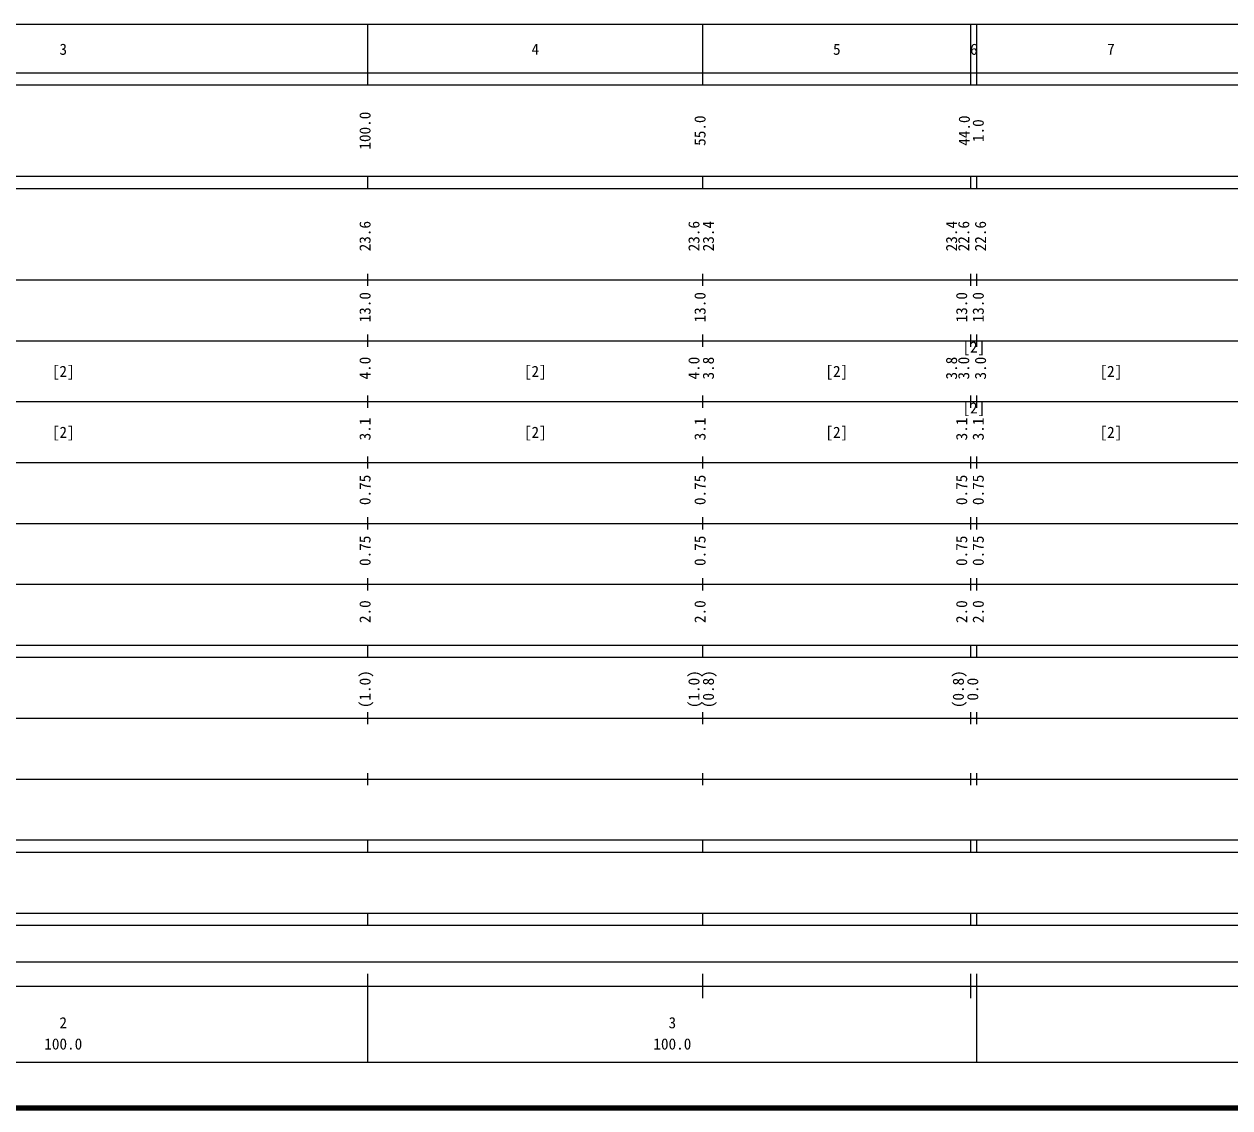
# Model space of a CAD drawing. Units: millimetres on the paper, enlarged 1000 times. Extents: x 40000 to 680000, y 20000 to 380000.
# Drawn here: x 211574 to 409536, y 20000 to 198000 of the extents above; entities that cross this region are included whole.
import ezdxf
from ezdxf.enums import TextEntityAlignment as Align

# ---------------------------------------------------------------- set-up
doc = ezdxf.new("R2010")
doc.units = ezdxf.units.MM
doc.header["$LTSCALE"] = 1000
doc.layers.add('M-TTL', color=2, linetype='Continuous', lineweight=140)
doc.layers.add('M-TTL-BAND', color=7, linetype='Continuous', lineweight=25)
doc.styles.add('ＭＳ ゴシック', font='')
doc.styles.get('ＭＳ ゴシック').set_extended_font_data('MS Gothic')

msp = doc.modelspace()

# ---------------------------------------------------------------- linework, layer by layer
at = {"layer": 'M-TTL'}
msp.add_line((40000, 20000), (680000, 20000), dxfattribs=at)
at = {"layer": 'M-TTL-BAND'}
for p, q in [((68000, 198000), (579000, 198000)), ((268000, 188000), (268000, 198000)), ((323000, 188000), (323000, 198000)), ((367000, 188000), (367000, 198000)), ((368000, 188000), (368000, 198000)), ((40000, 190000), (579000, 190000)), ((40000, 188000), (579000, 188000)), ((40000, 173000), (579000, 173000)), ((268000, 171000), (268000, 173000)), ((323000, 171000), (323000, 173000)), ((367000, 171000), (367000, 173000)), ((368000, 171000), (368000, 173000)), ((40000, 171000), (579000, 171000)), ((268000, 155000), (268000, 157000)), ((323000, 155000), (323000, 157000)), ((367000, 155000), (367000, 157000)), ((368000, 155000), (368000, 157000)), ((40000, 156000), (579000, 156000)), ((268000, 145000), (268000, 147000)), ((323000, 145000), (323000, 147000)), ((367000, 145000), (367000, 147000)), ((368000, 145000), (368000, 147000)), ((46000, 146000), (579000, 146000)), ((268000, 135000), (268000, 137000)), ((323000, 135000), (323000, 137000)), ((367000, 135000), (367000, 137000)), ((368000, 135000), (368000, 137000)), ((52000, 136000), (579000, 136000)), ((268000, 125000), (268000, 127000)), ((323000, 125000), (323000, 127000)), ((367000, 125000), (367000, 127000)), ((368000, 125000), (368000, 127000)), ((46000, 126000), (579000, 126000)), ((268000, 115000), (268000, 117000)), ((323000, 115000), (323000, 117000)), ((367000, 115000), (367000, 117000)), ((368000, 115000), (368000, 117000)), ((52000, 116000), (579000, 116000)), ((268000, 105000), (268000, 107000)), ((323000, 105000), (323000, 107000)), ((367000, 105000), (367000, 107000)), ((368000, 105000), (368000, 107000)), ((46000, 106000), (579000, 106000)), ((40000, 96000), (579000, 96000)), ((268000, 94000), (268000, 96000)), ((323000, 94000), (323000, 96000)), ((367000, 94000), (367000, 96000)), ((368000, 94000), (368000, 96000)), ((40000, 94000), (579000, 94000)), ((49000, 84000), (579000, 84000)), ((268000, 83000), (268000, 85000)), ((323000, 83000), (323000, 85000)), ((367000, 83000), (367000, 85000)), ((368000, 83000), (368000, 85000)), ((40000, 74000), (579000, 74000)), ((268000, 73000), (268000, 75000)), ((323000, 73000), (323000, 75000)), ((367000, 73000), (367000, 75000)), ((368000, 73000), (368000, 75000)), ((40000, 64000), (579000, 64000)), ((268000, 62000), (268000, 64000)), ((323000, 62000), (323000, 64000)), ((367000, 62000), (367000, 64000)), ((368000, 62000), (368000, 64000)), ((40000, 62000), (579000, 62000)), ((40000, 52000), (579000, 52000)), ((268000, 50000), (268000, 52000)), ((323000, 50000), (323000, 52000)), ((367000, 50000), (367000, 52000)), ((368000, 50000), (368000, 52000)), ((40000, 50000), (579000, 50000)), ((71000, 44000), (565000, 44000)), ((268000, 27500), (268000, 42000)), ((323000, 38000), (323000, 42000)), ((367000, 38000), (367000, 42000)), ((368000, 27500), (368000, 42000)), ((40000, 40000), (579000, 40000)), ((68000, 27500), (579000, 27500))]:
    msp.add_line(p, q, dxfattribs=at)

# ---------------------------------------------------------------- texts
at = {"layer": 'M-TTL-BAND', "style": 'ＭＳ ゴシック'}
for s, p in [('3', (218000, 192405)), ('4', (295500, 192405)), ('5', (345000, 192405)), ('6', (367500, 192405)), ('7', (390000, 192405)), ('[2]', (367500, 143500)), ('[2]', (218000, 139500)), ('[2]', (295500, 139500)), ('[2]', (345000, 139500)), ('[2]', (390000, 139500)), ('[2]', (367500, 133500)), ('[2]', (218000, 129500)), ('[2]', (295500, 129500)), ('[2]', (345000, 129500)), ('[2]', (390000, 129500)), ('2', (218000, 32523)), ('3', (318000, 32523)), ('100.0', (218000, 29033)), ('100.0', (318000, 29033))]:
    msp.add_text(s, height=1833, dxfattribs=at).set_placement(p, align=Align.BOTTOM_CENTER)
for s, p in [('100.0', (269000, 180500)), ('55.0', (324000, 180500)), ('44.0', (367390, 180500)), ('1.0', (369677, 180500)), ('23.6', (269000, 163174)), ('23.6', (323000, 163174)), ('23.4', (325370, 163174)), ('23.4', (365292, 163174)), ('22.6', (367292, 163174)), ('22.6', (370047, 163174)), ('13.0', (269000, 151500)), ('13.0', (324000, 151500)), ('13.0', (366954, 151500)), ('13.0', (369677, 151500)), ('4.0', (269000, 141500)), ('4.0', (323000, 141500)), ('3.8', (325370, 141500)), ('3.8', (365292, 141500)), ('3.0', (367292, 141500)), ('3.0', (370047, 141500)), ('3.1', (269000, 131500)), ('3.1', (324000, 131500)), ('3.1', (366954, 131500)), ('3.1', (369677, 131500)), ('0.75', (269000, 121500)), ('0.75', (324000, 121500)), ('0.75', (366954, 121500)), ('0.75', (369677, 121500)), ('0.75', (269000, 111500)), ('0.75', (324000, 111500)), ('0.75', (366954, 111500)), ('0.75', (369677, 111500)), ('2.0', (269000, 101500)), ('2.0', (324000, 101500)), ('2.0', (366954, 101500)), ('2.0', (369677, 101500)), ('(1.0)', (269000, 88764)), ('(1.0)', (323000, 88764)), ('(0.8)', (325370, 88764)), ('(0.8)', (366404, 88764)), ('0.0', (368774, 88764))]:
    msp.add_text(s, height=1833, rotation=90, dxfattribs=at).set_placement(p, align=Align.BOTTOM_CENTER)

doc.saveas('drawing.dxf')
